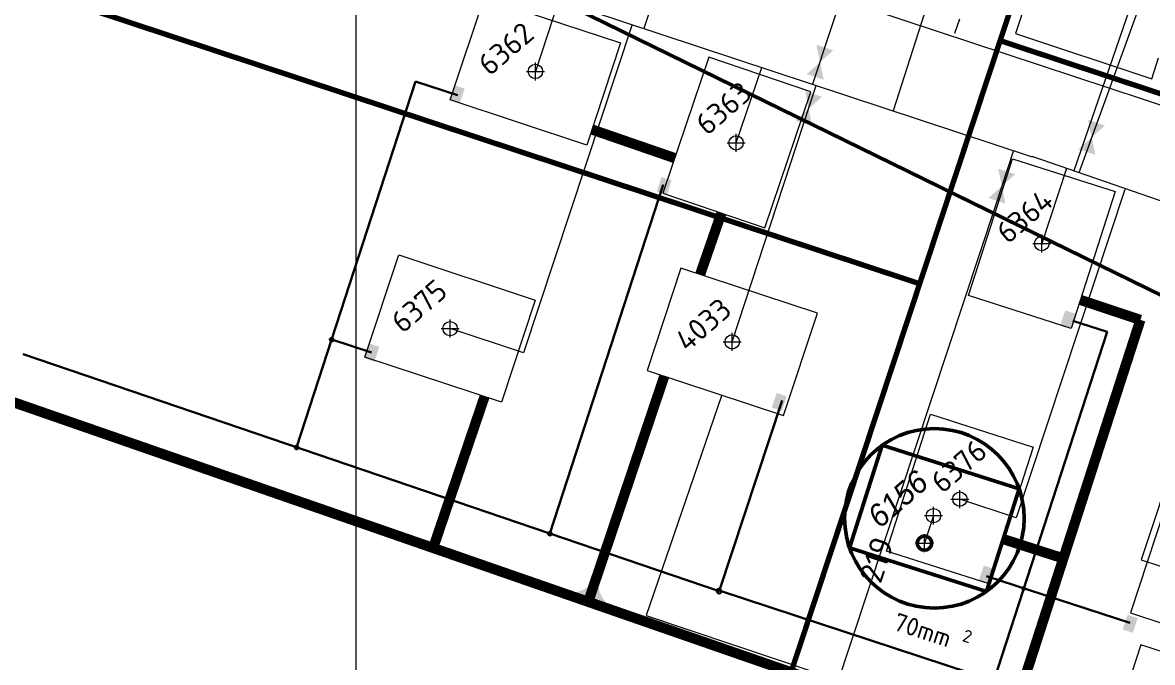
# Model space of a CAD drawing. Header units: millimetres. Extents: x 519 to 9564855, y -810 to 5021775.
# Drawn here: x 9523814 to 9524444, y 5000145 to 5000502 of the extents above; entities that cross this region are included whole.
import ezdxf

# ---------------------------------------------------------------- set-up
doc = ezdxf.new("R2010")
doc.units = ezdxf.units.MM
doc.header["$LTSCALE"] = 2
doc.header["$MEASUREMENT"] = 0
doc.header["$PDMODE"] = 2
doc.header["$PDSIZE"] = 5
doc.linetypes.add('1', pattern=[0])
doc.linetypes.add('DASHED2', pattern=[9.525, 6.35, -3.175])
for name, color, linetype, lineweight in [('160 скважин на2012 год.Выкидные линии', 5, 'Continuous', 30), ('Новый водовод', 5, 'g_122_vpr', 30), ('проект..газ', 40, 'Continuous', 30), ('Скважины на 2023 год', 201, 'Continuous', 20), ('Скважины на 2026', 222, 'Continuous', 50), ('СНГ_трубопроводы', 244, 'Continuous', 50), ('Электро', 1, 'Continuous', 30), ('Электроснаб', 1, 'Continuous', 18), ('Электроснабжене', 1, 'Continuous', 18)]:
    doc.layers.add(name, color=color, linetype=linetype, lineweight=lineweight)
for name, color, linetype in [('Existing roads', 41, 'Continuous'), ('Future Roads', 44, 'Continuous'), ('GRID_PULKOVO', 7, 'Continuous'), ('new 100 wells', 131, 'Continuous'), ('OilColl&Flowlines', 3, 'Continuous'), ('Stage 9.Frame&Text', 7, 'Continuous'), ('МГ-земельный участок', 7, 'Continuous'), ('Скважины на 2013 год.', 21, '1'), ('Скважины на 2014 год', 70, 'Continuous'), ('Скважины на 2015 год', 7, 'Continuous')]:
    doc.layers.add(name, color=color, linetype=linetype)
doc.styles.add('92051501$0$STANDARD', font='simplex.shx')
doc.styles.add('Elect', font='isocpeur.ttf')
doc.styles.add('Line_GUGK', font='')
doc.styles.get("Standard").update_dxf_attribs({"font": 'isocpeur.ttf', "width": 0.5})
doc.styles.get('Line_GUGK').set_extended_font_data('Bm431', italic=True)
doc.linetypes.add('g_122_vpr', pattern='A,2,-2,3,-0.6,["Впр",Line_GUGK,S=2,R=0,X=0,Y=-1],-6.4,3,-2,8,-2,8,-2,6', length=45)
doc.linetypes.add('GAS_LINE', pattern='A,0.5,-0.2,["G",92051501$0$STANDARD,S=0.1,R=0,X=-0.1,Y=-0.05],-0.05', length=0.75)
doc.linetypes.add('WTR_LINE', pattern='A,0.5,-0.2,["W",92051501$0$STANDARD,S=0.1,R=0,X=-0.1,Y=-0.05],-0.05', length=0.75)

msp = doc.modelspace()

# ---------------------------------------------------------------- hatches: boundary and pattern name
at = {"layer": 'Existing roads', "lineweight": 0}
h = msp.add_hatch(color=256, dxfattribs=at)
h.paths.add_polyline_path([(9524133.40731, 5000188.64079), (9524131.77738, 5000189.10853, -0.155118741), (9524122.45083, 5000184.15728), (9524130.96005, 5000181.26398)])
h.paths.add_polyline_path([(9524134.97405, 5000188.19118), (9524133.40731, 5000188.64079), (9524130.96005, 5000181.26398), (9524139.70831, 5000178.28941, -0.161550784)])
at = {"layer": 'Электро', "ltscale": 0.0025}
for points in [[(9524052.35477, 5000458.43027), (9524057.967, 5000456.57328), (9524060.67423, 5000464.75514), (9524055.062, 5000466.61213)], [(9524167.68495, 5000407.31076), (9524173.30733, 5000405.4847), (9524175.96946, 5000413.68134), (9524170.34709, 5000415.5074)], [(9524004.86885, 5000314.50719), (9524010.48108, 5000312.6502), (9524013.18831, 5000320.83206), (9524007.57607, 5000322.68905)]]:
    msp.add_hatch(color=256, dxfattribs=at).paths.add_polyline_path(points)
at = {"layer": 'Электро'}
for points in [[(9524392.47714, 5000332.92908), (9524398.08938, 5000331.07209), (9524400.79661, 5000339.25395), (9524395.18437, 5000341.11093)], [(9524231.72451, 5000287.00513), (9524237.33674, 5000285.14814), (9524240.04397, 5000293.33), (9524234.43174, 5000295.18699)], [(9524347.13145, 5000190.79877), (9524352.74368, 5000188.94178), (9524355.45091, 5000197.12364), (9524349.83868, 5000198.98063)], [(9524427.20129, 5000163.39511), (9524432.81353, 5000161.53812), (9524435.52075, 5000169.71998), (9524429.90852, 5000171.57697)]]:
    msp.add_hatch(color=256, dxfattribs=at).paths.add_polyline_path(points)
at = {"layer": 'Электроснаб', "linetype": 'ByBlock', "lineweight": 0, "ltscale": 0.0025}
for points in [[(9524052.35477, 5000458.43027), (9524057.967, 5000456.57328), (9524060.67423, 5000464.75514), (9524055.062, 5000466.61213)], [(9524167.68495, 5000407.31076), (9524173.30733, 5000405.4847), (9524175.96946, 5000413.68134), (9524170.34709, 5000415.5074)], [(9524004.86885, 5000314.50719), (9524010.48108, 5000312.6502), (9524013.18831, 5000320.83206), (9524007.57607, 5000322.68905)]]:
    msp.add_hatch(color=1, dxfattribs=at).paths.add_polyline_path(points)
at = {"layer": 'Электроснаб', "linetype": 'ByBlock', "lineweight": 0}
for points in [[(9524392.47714, 5000332.92908), (9524398.08938, 5000331.07209), (9524400.79661, 5000339.25395), (9524395.18437, 5000341.11093)], [(9524231.72451, 5000287.00513), (9524237.33674, 5000285.14814), (9524240.04397, 5000293.33), (9524234.43174, 5000295.18699)], [(9524347.13145, 5000190.79877), (9524352.74368, 5000188.94178), (9524355.45091, 5000197.12364), (9524349.83868, 5000198.98063)], [(9524427.20129, 5000163.39511), (9524432.81353, 5000161.53812), (9524435.52075, 5000169.71998), (9524429.90852, 5000171.57697)]]:
    msp.add_hatch(color=1, dxfattribs=at).paths.add_polyline_path(points)
at = {"layer": 'Электроснабжене', "linetype": 'ByBlock', "lineweight": 0, "ltscale": 0.0025}
for points in [[(9524052.35477, 5000458.43027), (9524057.967, 5000456.57328), (9524060.67423, 5000464.75514), (9524055.062, 5000466.61213)], [(9524167.68495, 5000407.31076), (9524173.30733, 5000405.4847), (9524175.96946, 5000413.68134), (9524170.34709, 5000415.5074)], [(9524004.86885, 5000314.50719), (9524010.48108, 5000312.6502), (9524013.18831, 5000320.83206), (9524007.57607, 5000322.68905)]]:
    msp.add_hatch(color=1, dxfattribs=at).paths.add_polyline_path(points)
at = {"layer": 'Электроснабжене', "linetype": 'ByBlock', "lineweight": 0}
for points in [[(9524392.47714, 5000332.92908), (9524398.08938, 5000331.07209), (9524400.79661, 5000339.25395), (9524395.18437, 5000341.11093)], [(9524231.72451, 5000287.00513), (9524237.33674, 5000285.14814), (9524240.04397, 5000293.33), (9524234.43174, 5000295.18699)], [(9524347.13145, 5000190.79877), (9524352.74368, 5000188.94178), (9524355.45091, 5000197.12364), (9524349.83868, 5000198.98063)], [(9524427.20129, 5000163.39511), (9524432.81353, 5000161.53812), (9524435.52075, 5000169.71998), (9524429.90852, 5000171.57697)]]:
    msp.add_hatch(color=1, dxfattribs=at).paths.add_polyline_path(points)

# ---------------------------------------------------------------- linework, layer by layer
at = {"color": 3, "linetype": 'ByBlock', "lineweight": 0, "ltscale": 80}
msp.add_lwpolyline([(9524196.3, 5000756.5), (9524191.63275, 5000742.44316), (9524236.24934, 5000727.4845), (9524160.41336, 5000498.29098)], dxfattribs=at)
at = {"layer": '160 скважин на2012 год.Выкидные линии', "color": 3, "linetype": 'ByBlock', "lineweight": 0, "ltscale": 80}
msp.add_lwpolyline([(9524334.5, 5000708.9), (9524254.5112, 5000467.15571)], dxfattribs=at)
at = {"layer": 'Existing roads', "lineweight": 0, "const_width": 5.7, "flags": 128}
for points in [[(9524432.23202, 5000073.65214), (9522733.61558, 5000663.65596)], [(9524131.54425, 5000441.94617), (9524177.68852, 5000426.0034)], [(9524403.55259, 5000347.02182), (9524437.03849, 5000335.88076)], [(9524437.03849, 5000335.88076), (9524360.41799, 5000098.5963)], [(9524171.87878, 5000304.5022), (9524129.32318, 5000178.19196)], [(9524071.74503, 5000293.0531), (9524043.13668, 5000208.80198)], [(9524394.12465, 5000202.98177), (9524360.85225, 5000213.66102)]]:
    msp.add_lwpolyline(points, dxfattribs=at)
at = {"layer": 'Existing roads', "lineweight": 0, "const_width": 5.7, "elevation": 0.00005, "flags": 128}
msp.add_lwpolyline([(9524203.69932, 5000395.40771), (9524191.82949, 5000361.12519)], dxfattribs=at)
at = {"layer": 'Future Roads', "color": 44, "lineweight": 0}
msp.add_line((9524138.6778, 5000209.81607), (9524141.87447, 5000208.89872), dxfattribs=at)
at = {"layer": 'GRID_PULKOVO', "lineweight": 0}
msp.add_line((9524000, 5011000), (9524000, 4992000), dxfattribs=at)
at = {"layer": 'new 100 wells', "color": 0, "linetype": 'ByBlock', "lineweight": 0}
msp.add_lwpolyline([(9524162.28202, 5000307.67759), (9524238.26254, 5000282.53701), (9524257.11798, 5000339.52241), (9524181.13745, 5000364.66299)], close=True, dxfattribs=at)
msp.add_circle((9524209.7, 5000323.6), 4, dxfattribs=at)
at = {"layer": 'new 100 wells', "color": 0, "linetype": 'ByBlock', "lineweight": 0, "ltscale": 80}
msp.add_point((9524209.7, 5000323.6), dxfattribs=at)
at = {"layer": 'OilColl&Flowlines', "linetype": 'ByBlock', "lineweight": 0}
for p, q in [((9524065.21851, 5000529.78924), (9524376.73037, 5000426.7156)), ((9524438.5, 5000516.3), (9524402.71033, 5000417.86789)), ((9525119, 5000171), (9524376.76192, 5000426.81096)), ((9524356.30846, 5000399.64749), (9524175.86766, 4999854.2821))]:
    msp.add_line(p, q, dxfattribs=at)
at = {"layer": 'OilColl&Flowlines', "lineweight": 0}
for p, q in [((9524209.7, 5000323.6), (9524256.45306, 5000466.51319)), ((9524366.42901, 5000430.23407), (9524353.30377, 5000390.56662))]:
    msp.add_line(p, q, dxfattribs=at)
at = {"layer": 'OilColl&Flowlines', "linetype": 'ByBlock', "lineweight": 0}
for points in [[(9524266.03871, 5000486.03471), (9524258.62268, 5000479.42923), (9524256.61018, 5000489.15444)], [(9524260.63518, 5000469.70402), (9524251.20665, 5000472.82375), (9524258.62268, 5000479.42923)], [(9524417.34091, 5000444.18265), (9524409.92489, 5000437.57717), (9524407.91239, 5000447.30237)], [(9524411.93739, 5000427.85196), (9524402.50886, 5000430.97169), (9524409.92489, 5000437.57717)]]:
    msp.add_solid(points, dxfattribs=at)
at = {"layer": 'OilColl&Flowlines', "lineweight": 0}
for points in [[(9524259.73773, 5000460.12482), (9524252.3217, 5000453.51934), (9524250.3092, 5000463.24455)], [(9524254.3342, 5000443.79413), (9524244.90567, 5000446.91386), (9524252.3217, 5000453.51934)], [(9524367.28241, 5000417.00582), (9524359.86639, 5000410.40035), (9524357.85389, 5000420.12555)], [(9524361.87889, 5000400.67514), (9524352.45036, 5000403.79487), (9524359.86639, 5000410.40035)]]:
    msp.add_solid(points, dxfattribs=at)
at = {"layer": 'Stage 9.Frame&Text', "color": 0, "lineweight": 0, "elevation": 0.00005}
msp.add_lwpolyline([(9524406.11109, 5000545.79883), (9524386.24761, 5000552.3713), (9524367.39218, 5000495.3859), (9524443.3727, 5000470.24532), (9524447.19907, 5000481.80948)], dxfattribs=at)
at = {"layer": 'Stage 9.Frame&Text', "color": 0, "linetype": 'ByBlock', "lineweight": 0}
msp.add_circle((9524321.8, 5000226.8), 4, dxfattribs=at)
at = {"layer": 'МГ-земельный участок', "color": 0, "linetype": 'DASHED2', "lineweight": 25, "ltscale": 5, "const_width": 2}
msp.add_lwpolyline([(9522167.80801, 4999999.48247), (9521654, 5002362), (9522840, 5002532), (9525642, 5002155), (9528521, 5002235), (9531281, 5003464), (9533105, 5001043), (9546614, 4998215), (9544978, 4995525), (9543652, 4996420), (9539605, 4995735), (9529554.6705, 4998798.09585), (9529554.71722, 4998845.23995), (9529525.402, 4998845.269), (9529525.36994, 4998882.97318), (9529309.91997, 4998882.84552), (9526935, 5000017), (9526935, 4999132), (9522906, 5001105), (9522683.367, 5000265.06642), (9522496, 5000315)], close=True, dxfattribs=at)
at = {"layer": 'Новый водовод', "color": 5, "linetype": 'WTR_LINE', "lineweight": 0, "ltscale": 40, "const_width": 3}
for points in [[(9522948.4, 5002102.54), (9522579.30404, 5001066.25219), (9522803.12057, 5000994.80708), (9522756.95, 5000871.24), (9524314.11, 5000356)], [(9524314.11452, 5000355.99851), (9524314.11452, 5000355.99851), (9524314.11452, 5000355.99851), (9524314.11452, 5000355.99851), (9524314.11452, 5000355.99851), (9524314.11452, 5000355.99851), (9524575.71808, 5001146.61901)], [(9525675.24, 5000650.04), (9525664.75, 5000626.9), (9525692.62, 5000613.66), (9525446.8, 5000131.49), (9524358.93, 5000491.44)], [(9524314.11, 5000356), (9524162.76, 4999898.57), (9526008.05, 4999288)]]:
    msp.add_lwpolyline(points, dxfattribs=at)
at = {"layer": 'проект..газ', "color": 4, "linetype": 'GAS_LINE', "lineweight": 0, "ltscale": 20}
for p, q in [((9524203.782, 5000293.464, 0.613), (9524161.812, 5000171.111, -0.133)), ((9524161.812, 5000171.111, -0.133), (9524878.245, 4999931.06, 0.399))]:
    msp.add_line(p, q, dxfattribs=at)
at = {"layer": 'Скважины на 2013 год.', "color": 3, "linetype": 'ByBlock', "lineweight": 0, "ltscale": 5}
for p, q in [((9524331.85153, 5000554.19386), (9524299.37917, 5000452.30971)), ((9524113.20652, 5000513.91087), (9524100.1, 5000474.3)), ((9524154.04492, 5000500.39818), (9524093.51468, 5000317.46208)), ((9524211.9, 5000434.5), (9524226.15519, 5000476.5382)), ((9524395.93218, 5000420.20397), (9524382.1, 5000378.4)), ((9524428.41752, 5000408.48703), (9524367.88728, 5000225.55092)), ((9524497.95206, 5000385.04301), (9524437.47208, 5000202.25883)), ((9524093.51468, 5000317.46208), (9524052.6, 5000331)), ((9524367.88728, 5000225.55092), (9524336.5, 5000236)), ((9524437.46166, 5000202.22734), (9524478.9, 5000188.6))]:
    msp.add_line(p, q, dxfattribs=at)
at = {"layer": 'Скважины на 2013 год.', "color": 0, "linetype": 'ByBlock', "lineweight": 0}
msp.add_lwpolyline([(9524196.74412, 5000482.23363), (9524171.06762, 5000406.46611), (9524227.89326, 5000387.20873), (9524253.56976, 5000462.97625)], close=True, dxfattribs=at)
msp.add_circle((9524211.9, 5000434.5), 4, dxfattribs=at)
msp.add_point((9524211.9, 5000434.5), dxfattribs=at)
at = {"layer": 'Скважины на 2014 год', "color": 0, "linetype": 'ByBlock', "lineweight": 0}
for points in [[(9524052.68202, 5000458.37759), (9524071.53745, 5000515.36299), (9524147.51798, 5000490.22241), (9524128.66255, 5000433.23701), (9524052.68202, 5000458.37759)], [(9524365.74552, 5000425.6707), (9524422.90061, 5000407.3361), (9524398.45448, 5000331.1293), (9524341.29939, 5000349.4639), (9524365.74552, 5000425.6707)], [(9524005.18202, 5000315.07759), (9524024.03745, 5000372.06299), (9524100.01798, 5000346.92241), (9524081.16255, 5000289.93701), (9524005.18202, 5000315.07759)], [(9524320.14552, 5000283.2707), (9524377.30061, 5000264.9361), (9524352.85448, 5000188.7293), (9524295.69939, 5000207.0639), (9524320.14552, 5000283.2707)], [(9524520.66027, 5000206.39444), (9524450.33745, 5000229.66299), (9524431.48202, 5000172.67759), (9524507.46255, 5000147.53701), (9524515.48914, 5000171.7952)]]:
    msp.add_lwpolyline(points, dxfattribs=at)
for centre in [(9524100.1, 5000474.3), (9524382.1, 5000378.4), (9524052.6, 5000331), (9524336.5, 5000236)]:
    msp.add_circle(centre, 4, dxfattribs=at)
for p in [(9524100.1, 5000474.3), (9524382.1, 5000378.4), (9524052.6, 5000331), (9524336.5, 5000236), (9524321.8, 5000226.8)]:
    msp.add_point(p, dxfattribs=at)
at = {"layer": 'Скважины на 2015 год', "color": 3, "linetype": 'ByBlock', "lineweight": 0, "ltscale": 5}
msp.add_line((9524479.3691, 5000649.446), (9524399.89102, 5000418.83956), dxfattribs=at)
at = {"layer": 'Скважины на 2023 год', "color": 0, "linetype": 'ByBlock', "lineweight": 0}
msp.add_lwpolyline([(9524418.70241, 5000097.84789), (9524494.78693, 5000073.12653), (9524513.32795, 5000130.18992), (9524437.24343, 5000154.91128)], close=True, dxfattribs=at)
at = {"layer": 'Скважины на 2026', "lineweight": 5}
msp.add_line((9524321.8, 5000226.8), (9524316.8, 5000211.5), dxfattribs=at)
at = {"layer": 'Скважины на 2026', "linetype": 'ByBlock', "ltscale": 50}
msp.add_lwpolyline([(9524275.07724, 5000208.86603), (9524351.29989, 5000184.5739), (9524369.51899, 5000241.74089), (9524293.29633, 5000266.03302)], close=True, dxfattribs=at)
msp.add_circle((9524322.3, 5000225.3), 50, dxfattribs=at)
at = {"layer": 'Скважины на 2026', "linetype": 'ByBlock'}
msp.add_circle((9524316.8, 5000211.5), 4, dxfattribs=at)
at = {"layer": 'Скважины на 2026', "linetype": 'ByBlock', "lineweight": 0}
msp.add_point((9524316.8, 5000211.5), dxfattribs=at)
at = {"layer": 'СНГ_трубопроводы', "color": 3, "lineweight": 0, "ltscale": 2}
for p, q in [((9525355.89444, 5000155.26135), (9522774.28292, 5001009.29588)), ((9524336.31019, 5000503.43957), (9524333.59995, 5000495.40784))]:
    msp.add_line(p, q, dxfattribs=at)
at = {"layer": 'Электро', "ltscale": 0.5}
for p, q in [((9524033.30623, 5000468.603, 0), (9523967.10346, 5000264.85185, 0)), ((9524033.30623, 5000468.603, 0), (9524056.76767, 5000460.97992, 0)), ((9524171.29982, 5000411.04754), (9524108.18959, 5000216.81424)), ((9524399.47744, 5000335.3067, 0), (9524418.4983, 5000329.12645, 0)), ((9524418.4983, 5000329.12645, 0), (9524355.37604, 5000134.8561, 0)), ((9524008.80437, 5000317.73309), (9523986.62695, 5000324.93897, 0)), ((9524202.35185, 5000184.75413, 0.00001), (9523814.74883, 5000316.72578, 0)), ((9524202.35185, 5000184.75413, 0.00001), (9524237.59882, 5000290.98651, 0)), ((9524351.39043, 5000192.99514), (9524431.09738, 5000167.09678)), ((9524202.35185, 5000185.07789, 0), (9524483.4056, 5000092.83743, 0))]:
    msp.add_line(p, q, dxfattribs=at)
at = {"layer": 'Электро', "ltscale": 0.5, "const_width": 1.5, "elevation": 0}
for points in [[(9523985.91366, 5000325.17073, 1), (9523987.34024, 5000324.7072, 1)], [(9523966.39017, 5000265.08361, 1), (9523967.81676, 5000264.62008, 1)]]:
    msp.add_lwpolyline(points, format="xyb", close=True, dxfattribs=at)
at = {"layer": 'Электро', "ltscale": 0.5, "const_width": 1.5}
msp.add_lwpolyline([(9524107.4763, 5000217.04601, 1), (9524108.90289, 5000216.58248, 1)], format="xyb", close=True, dxfattribs=at)
at = {"layer": 'Электро', "ltscale": 0.5}
for centre, radius, start, end in [((9523986.62695, 5000324.93897, 0), 1, 162, 342), ((9523967.10346, 5000264.85185, 0), 1, 162, 342), ((9524108.18959, 5000216.81424), 1, 162, 342), ((9524372.08208, 5000186.27202, 0), 0.75, 162, 342), ((9524372.08208, 5000186.27202, 0), 0.75, 342, 162)]:
    msp.add_arc(centre, radius, start, end, dxfattribs=at)
at = {"layer": 'Электро', "ltscale": 0.0025}
for centre, start, end in [((9523986.62695, 5000324.93897, 0), 162.00000005, 342.00000005), ((9523986.62695, 5000324.93897, 0), 342.00000005, 162.00000005), ((9523967.10346, 5000264.85185, 0), 162.00000005, 342.00000005), ((9523967.10346, 5000264.85185, 0), 342.00000005, 162.00000005)]:
    msp.add_arc(centre, 0.75, start, end, dxfattribs=at)
at = {"layer": 'Электро', "ltscale": 25}
for start, end in [(162, 342), (342, 162)]:
    msp.add_arc((9524202.35185, 5000184.75413, 0.00001), 1.25, start, end, dxfattribs=at)
at = {"layer": 'Электроснаб', "color": 1, "linetype": 'ByBlock', "lineweight": 0, "ltscale": 0.5}
for p, q in [((9524033.30623, 5000468.603, 0), (9523967.10346, 5000264.85185, 0)), ((9524033.30623, 5000468.603, 0), (9524056.76767, 5000460.97992, 0)), ((9524171.29982, 5000411.04754), (9524108.18959, 5000216.81424)), ((9524399.47744, 5000335.3067, 0), (9524418.4983, 5000329.12645, 0)), ((9524418.4983, 5000329.12645, 0), (9524355.37604, 5000134.8561, 0)), ((9524008.80437, 5000317.73309), (9523986.62695, 5000324.93897, 0)), ((9524202.35185, 5000184.75413, 0.00001), (9523814.74883, 5000316.72578, 0)), ((9524202.35185, 5000184.75413, 0.00001), (9524237.59882, 5000290.98651, 0)), ((9524351.39043, 5000192.99514), (9524431.09738, 5000167.09678)), ((9524202.35185, 5000185.07789, 0), (9524483.4056, 5000092.83743, 0))]:
    msp.add_line(p, q, dxfattribs=at)
at = {"layer": 'Электроснаб', "color": 1, "linetype": 'ByBlock', "lineweight": 0, "ltscale": 0.5, "const_width": 1.5, "elevation": 0}
for points in [[(9523985.91366, 5000325.17073, 1), (9523987.34024, 5000324.7072, 1)], [(9523966.39017, 5000265.08361, 1), (9523967.81676, 5000264.62008, 1)]]:
    msp.add_lwpolyline(points, format="xyb", close=True, dxfattribs=at)
at = {"layer": 'Электроснаб', "color": 1, "linetype": 'ByBlock', "lineweight": 0, "ltscale": 0.5, "const_width": 1.5}
msp.add_lwpolyline([(9524107.4763, 5000217.04601, 1), (9524108.90289, 5000216.58248, 1)], format="xyb", close=True, dxfattribs=at)
at = {"layer": 'Электроснаб', "color": 1, "linetype": 'ByBlock', "lineweight": 0, "ltscale": 0.5}
for centre, radius, start, end in [((9523986.62695, 5000324.93897, 0), 1, 162, 342), ((9523967.10346, 5000264.85185, 0), 1, 162, 342), ((9524108.18959, 5000216.81424), 1, 162, 342), ((9524372.08208, 5000186.27202, 0), 0.75, 162, 342), ((9524372.08208, 5000186.27202, 0), 0.75, 342, 162)]:
    msp.add_arc(centre, radius, start, end, dxfattribs=at)
at = {"layer": 'Электроснаб', "color": 1, "linetype": 'ByBlock', "lineweight": 0, "ltscale": 0.0025}
for centre, start, end in [((9523986.62695, 5000324.93897, 0), 162.00000005, 342.00000005), ((9523986.62695, 5000324.93897, 0), 342.00000005, 162.00000005), ((9523967.10346, 5000264.85185, 0), 162.00000005, 342.00000005), ((9523967.10346, 5000264.85185, 0), 342.00000005, 162.00000005)]:
    msp.add_arc(centre, 0.75, start, end, dxfattribs=at)
at = {"layer": 'Электроснаб', "color": 1, "linetype": 'ByBlock', "lineweight": 0, "ltscale": 25}
for start, end in [(162, 342), (342, 162)]:
    msp.add_arc((9524202.35185, 5000184.75413, 0.00001), 1.25, start, end, dxfattribs=at)
at = {"layer": 'Электроснабжене', "color": 1, "linetype": 'ByBlock', "lineweight": 0, "ltscale": 0.5}
for p, q in [((9524033.30623, 5000468.603, 0), (9523967.10346, 5000264.85185, 0)), ((9524033.30623, 5000468.603, 0), (9524056.76767, 5000460.97992, 0)), ((9524171.29982, 5000411.04754), (9524108.18959, 5000216.81424)), ((9524399.47744, 5000335.3067, 0), (9524418.4983, 5000329.12645, 0)), ((9524418.4983, 5000329.12645, 0), (9524355.37604, 5000134.8561, 0)), ((9524008.80437, 5000317.73309), (9523986.62695, 5000324.93897, 0)), ((9524202.35185, 5000184.75413, 0.00001), (9523814.74883, 5000316.72578, 0)), ((9524202.35185, 5000184.75413, 0.00001), (9524237.59882, 5000290.98651, 0)), ((9524351.39043, 5000192.99514), (9524431.09738, 5000167.09678)), ((9524202.35185, 5000185.07789, 0), (9524483.4056, 5000092.83743, 0))]:
    msp.add_line(p, q, dxfattribs=at)
at = {"layer": 'Электроснабжене', "color": 1, "linetype": 'ByBlock', "lineweight": 0, "ltscale": 0.5, "const_width": 1.5, "elevation": 0}
for points in [[(9523985.91366, 5000325.17073, 1), (9523987.34024, 5000324.7072, 1)], [(9523966.39017, 5000265.08361, 1), (9523967.81676, 5000264.62008, 1)]]:
    msp.add_lwpolyline(points, format="xyb", close=True, dxfattribs=at)
at = {"layer": 'Электроснабжене', "color": 1, "linetype": 'ByBlock', "lineweight": 0, "ltscale": 0.5, "const_width": 1.5}
msp.add_lwpolyline([(9524107.4763, 5000217.04601, 1), (9524108.90289, 5000216.58248, 1)], format="xyb", close=True, dxfattribs=at)
at = {"layer": 'Электроснабжене', "color": 1, "linetype": 'ByBlock', "lineweight": 0, "ltscale": 0.5}
for centre, radius, start, end in [((9523986.62695, 5000324.93897, 0), 1, 162, 342), ((9523967.10346, 5000264.85185, 0), 1, 162, 342), ((9524108.18959, 5000216.81424), 1, 162, 342), ((9524372.08208, 5000186.27202, 0), 0.75, 162, 342), ((9524372.08208, 5000186.27202, 0), 0.75, 342, 162)]:
    msp.add_arc(centre, radius, start, end, dxfattribs=at)
at = {"layer": 'Электроснабжене', "color": 1, "linetype": 'ByBlock', "lineweight": 0, "ltscale": 0.0025}
for centre, start, end in [((9523986.62695, 5000324.93897, 0), 162.00000005, 342.00000005), ((9523986.62695, 5000324.93897, 0), 342.00000005, 162.00000005), ((9523967.10346, 5000264.85185, 0), 162.00000005, 342.00000005), ((9523967.10346, 5000264.85185, 0), 342.00000005, 162.00000005)]:
    msp.add_arc(centre, 0.75, start, end, dxfattribs=at)
at = {"layer": 'Электроснабжене', "color": 1, "linetype": 'ByBlock', "lineweight": 0, "ltscale": 25}
for start, end in [(162, 342), (342, 162)]:
    msp.add_arc((9524202.35185, 5000184.75413, 0.00001), 1.25, start, end, dxfattribs=at)

# ---------------------------------------------------------------- texts
at = {"layer": 'new 100 wells', "color": 0, "linetype": 'ByBlock', "lineweight": 0, "style": 'Elect'}
msp.add_text('4033', height=12, rotation=41, dxfattribs=at).set_placement((9524184.64545, 5000317.5272))
at = {"layer": 'OilColl&Flowlines', "color": 7, "lineweight": 0, "style": 'Elect'}
msp.add_text('219', height=13.005168, rotation=71.84914996, dxfattribs=at).set_placement((9524292.39491, 5000188.35303))
at = {"layer": 'Скважины на 2013 год.', "color": 0, "linetype": 'ByBlock', "lineweight": 0, "style": 'Elect'}
msp.add_text('6363', height=12, rotation=41, dxfattribs=at).set_placement((9524195.82829, 5000438.04546))
at = {"layer": 'Скважины на 2014 год', "color": 0, "linetype": 'ByBlock', "lineweight": 0, "style": 'Elect'}
for s, p in [('6362', (9524074.69089, 5000471.27457)), ('6375', (9524026.23356, 5000327.8208)), ('6376', (9524326.8869, 5000238.64479))]:
    msp.add_text(s, height=12, rotation=41, dxfattribs=at).set_placement(p)
at = {"layer": 'Скважины на 2014 год', "color": 0, "linetype": 'ByBlock', "lineweight": 0, "ltscale": 5, "style": 'Elect'}
msp.add_text('6364', height=12, rotation=41, dxfattribs=at).set_placement((9524363.34883, 5000377.67841))
at = {"layer": 'Скважины на 2026', "linetype": 'ByBlock', "style": 'Line_GUGK'}
msp.add_text('6156', height=12.5, rotation=41, dxfattribs=at).set_placement((9524291.92641, 5000219.21859))
at = {"layer": 'Электро'}
for s, height, p in [('70mm', 10, (9524298.68615, 5000163.38002, 0)), ('2', 7, (9524337.36138, 5000157.0286, 0))]:
    msp.add_text(s, height=height, rotation=341.97008396, dxfattribs=at).set_placement(p)
at = {"layer": 'Электроснаб', "color": 1, "linetype": 'ByBlock', "lineweight": 0}
for s, height, p in [('70mm', 10, (9524298.68615, 5000163.38002, 0)), ('2', 7, (9524337.36138, 5000157.0286, 0))]:
    msp.add_text(s, height=height, rotation=341.97008396, dxfattribs=at).set_placement(p)
at = {"layer": 'Электроснабжене', "color": 1, "linetype": 'ByBlock', "lineweight": 0}
for s, height, p in [('70mm', 10, (9524298.68615, 5000163.38002, 0)), ('2', 7, (9524337.36138, 5000157.0286, 0))]:
    msp.add_text(s, height=height, rotation=341.97008396, dxfattribs=at).set_placement(p)

doc.saveas('drawing.dxf')
